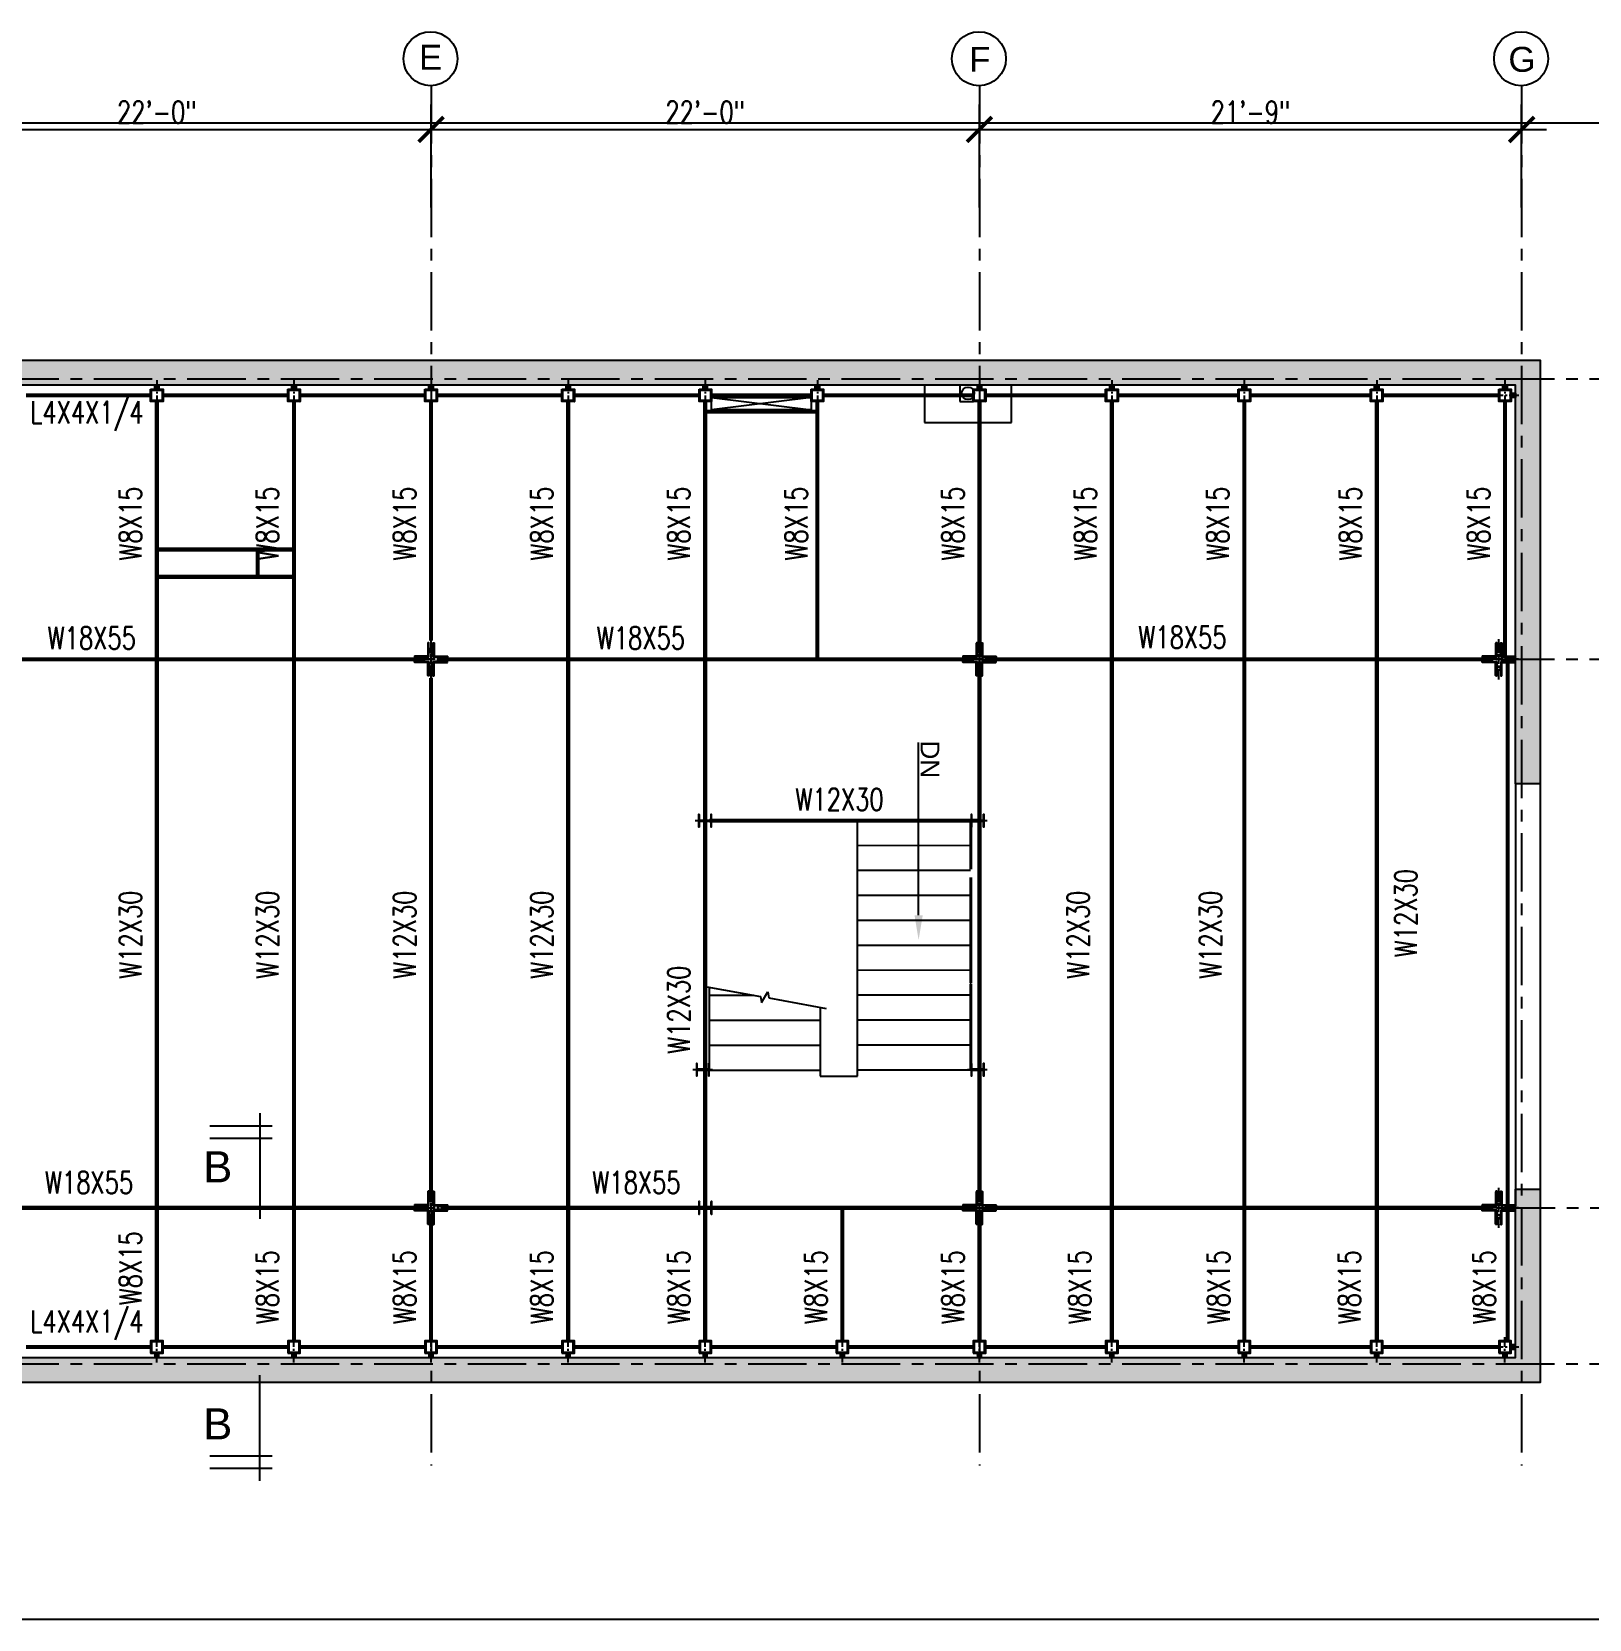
# Model space of a CAD drawing. Header units: inches. Extents: x 54338 to 57449, y 10559 to 14148.
# Drawn here: x 55369 to 56119, y 11363 to 12127 of the extents above; entities that cross this region are included whole.
import ezdxf
from ezdxf import colors
from ezdxf.entities.mleader import LeaderData, LeaderLine
from ezdxf.enums import TextEntityAlignment as Align
from ezdxf.math import Vec2, Vec3

# ---------------------------------------------------------------- set-up
doc = ezdxf.new("R2010")
doc.units = ezdxf.units.IN
doc.header["$LTSCALE"] = 15
doc.header["$MEASUREMENT"] = 0
doc.linetypes.add('Amconstr', pattern=[9999, 9999, 0])
doc.linetypes.add('CENTER', pattern=[2, 1.25, -0.25, 0.25, -0.25])
for name, color, linetype in [('A-HATCH RCC', 8, 'Continuous'), ('A-STAIR', 2, 'Continuous'), ('A-TEXT-P', 242, 'Continuous'), ('A-WALL-RAMPED EARTH', 4, 'Continuous'), ('COLUMN', 4, 'Continuous'), ('GC', 3, 'Continuous'), ('Grid line', 1, 'CENTER'), ('GT', 4, 'Continuous'), ('HATCH', 253, 'Continuous'), ('L', 2, 'Continuous'), ('L3', 3, 'Continuous'), ('L5', 5, 'Continuous'), ('N-DIM-Z', 126, 'Continuous'), ('RAMP LINE', 1, 'Continuous'), ('S-COLUMN', 4, 'Continuous'), ('S-OPENING', 1, 'Continuous'), ('S-RBAR-GNRL', 6, 'Continuous'), ('WALL', 7, 'Continuous')]:
    doc.layers.add(name, color=color, linetype=linetype)
doc.styles.add('1by8in-1F', font='arial.ttf', dxfattribs={"height": 6})
doc.styles.add('3-32', font='simplex.shx', dxfattribs={"width": 0.75, "height": 10.6666})
doc.styles.add('ARIAL', font='arial.ttf')
doc.styles.add('dim', font='arial.ttf')
doc.styles.get("Standard").update_dxf_attribs({"font": 'arial.ttf'})
doc.dimstyles.new('3-32', dxfattribs={"dimtxt": 10.666667, "dimasz": 12, "dimexe": 12, "dimexo": 4, "dimgap": 2, "dimtad": 1, "dimdec": 4, "dimzin": 3, "dimdsep": 46, "dimlunit": 4, "dimtxsty": '3-32', "dimblk": 'ARCHTICK', "dimcen": 0.046875, "dimdle": 12, "dimclrd": 1, "dimclre": 1, "dimclrt": 2, "dimadec": 0, "dimazin": 0, "dimtfac": 0.75, "dimtdec": 4, "dimtmove": 2, "dimatfit": 3, "dimldrblk": 'ARCHTICK', "dimfxl": 0, "dimfrac": 1, "dimtolj": 1, "dimtzin": 0, "dimlwd": -1, "dimlwe": -1, "dimarcsym": 0})
pattern_1 = [(45, (-54885.99333, -10015.80953), (-0.265165043, 0.265165043), [])]
pattern_2 = [(45, (-54324.65777, -10363.3381), (-0.265165043, 0.265165043), [])]

# ---------------------------------------------------------------- blocks, each defined once
blk = doc.blocks.new('_ARCHTICK')
at = {"color": 0, "linetype": 'ByBlock', "const_width": 0.15}
blk.add_lwpolyline([(-0.5, -0.5), (0.5, 0.5)], dxfattribs=at)
blk = doc.blocks.new('*D18')
at = {"layer": 'DEFPOINTS', "color": 0, "transparency": 16777216}
for p in [(55561.69, 12079.51), (55297.69, 12038), (55561.69, 12038)]:
    blk.add_point(p, dxfattribs=at)
at = {"layer": 'N-DIM-Z', "color": 1, "transparency": 16777216}
for p, q in [((55297.69, 12042), (55297.69, 12091.51)), ((55561.69, 12042), (55561.69, 12091.51)), ((55285.69, 12079.51), (55573.69, 12079.51))]:
    blk.add_line(p, q, dxfattribs=at)
at = {"layer": 'N-DIM-Z', "color": 1, "transparency": 16777216, "xscale": 12, "yscale": 12, "zscale": 12, "rotation": 180}
blk.add_blockref('_ARCHTICK', (55297.69, 12079.51), dxfattribs=at)
at = {"layer": 'N-DIM-Z', "color": 1, "transparency": 16777216, "xscale": 12, "yscale": 12, "zscale": 12}
blk.add_blockref('_ARCHTICK', (55561.69, 12079.51), dxfattribs=at)
at = {"layer": 'N-DIM-Z', "color": 2, "transparency": 16777216, "insert": (55429.69, 12087.86), "char_height": 10.667, "attachment_point": 5, "style": '3-32'}
blk.add_mtext('\\A1;22\'-0"', dxfattribs=at)
blk = doc.blocks.new('*D19')
at = {"layer": 'DEFPOINTS', "color": 0, "transparency": 16777216}
for p in [(55825.69, 12079.51), (55561.69, 12038), (55825.69, 12038)]:
    blk.add_point(p, dxfattribs=at)
at = {"layer": 'N-DIM-Z', "color": 1, "transparency": 16777216}
for p, q in [((55561.69, 12042), (55561.69, 12091.51)), ((55825.69, 12042), (55825.69, 12091.51)), ((55549.69, 12079.51), (55837.69, 12079.51))]:
    blk.add_line(p, q, dxfattribs=at)
at = {"layer": 'N-DIM-Z', "color": 1, "transparency": 16777216, "xscale": 12, "yscale": 12, "zscale": 12, "rotation": 180}
blk.add_blockref('_ARCHTICK', (55561.69, 12079.51), dxfattribs=at)
at = {"layer": 'N-DIM-Z', "color": 1, "transparency": 16777216, "xscale": 12, "yscale": 12, "zscale": 12}
blk.add_blockref('_ARCHTICK', (55825.69, 12079.51), dxfattribs=at)
at = {"layer": 'N-DIM-Z', "color": 2, "transparency": 16777216, "insert": (55693.69, 12087.86), "char_height": 10.667, "attachment_point": 5, "style": '3-32'}
blk.add_mtext('\\A1;22\'-0"', dxfattribs=at)
blk = doc.blocks.new('*D20')
at = {"layer": 'DEFPOINTS', "color": 0, "transparency": 16777216}
for p in [(56086.69, 12079.51), (55825.69, 12038), (56086.69, 12038)]:
    blk.add_point(p, dxfattribs=at)
at = {"layer": 'N-DIM-Z', "color": 1, "transparency": 16777216}
for p, q in [((55825.69, 12042), (55825.69, 12091.51)), ((56086.69, 12042), (56086.69, 12091.51)), ((55813.69, 12079.51), (56098.69, 12079.51))]:
    blk.add_line(p, q, dxfattribs=at)
at = {"layer": 'N-DIM-Z', "color": 1, "transparency": 16777216, "xscale": 12, "yscale": 12, "zscale": 12, "rotation": 180}
blk.add_blockref('_ARCHTICK', (55825.69, 12079.51), dxfattribs=at)
at = {"layer": 'N-DIM-Z', "color": 1, "transparency": 16777216, "xscale": 12, "yscale": 12, "zscale": 12}
blk.add_blockref('_ARCHTICK', (56086.69, 12079.51), dxfattribs=at)
at = {"layer": 'N-DIM-Z', "color": 2, "transparency": 16777216, "insert": (55956.19, 12087.86), "char_height": 10.667, "attachment_point": 5, "style": '3-32'}
blk.add_mtext('\\A1;21\'-9"', dxfattribs=at)
blk = doc.blocks.new('A$C2D062363')
at = {"layer": 'HATCH'}
h = blk.add_hatch(dxfattribs=at)
h.set_pattern_fill('_USER', color=1, scale=0.375, angle=45, style=0, pattern_type=0)
h.set_pattern_definition(pattern_1)
h.paths.add_polyline_path([(1, 0), (-1, 0), (-1, -2), (1, -2)])
h.paths.add_polyline_path([(0.75, -1.75), (-0.75, -1.75), (-0.75, -0.25), (0.75, -0.25)], flags=16)
h = blk.add_hatch(dxfattribs=at)
h.set_pattern_fill('_USER', color=1, scale=0.375, angle=45, style=0, pattern_type=0)
h.set_pattern_definition(pattern_2)
h.paths.add_polyline_path([(3, -2), (-3, -2), (-3, -8), (3, -8)])
h.paths.add_polyline_path([(2.5, -2.5), (2.5, -7.5), (-2.5, -7.5), (-2.5, -2.5)], flags=16)
h = blk.add_hatch(dxfattribs=at)
h.set_pattern_fill('_USER', color=1, scale=0.375, angle=45, style=0, pattern_type=0)
h.set_pattern_definition([(45, (-54881.99333, -10019.80953), (-0.265165043, 0.265165043), [])])
h.paths.add_polyline_path([(5, -4), (3, -4), (3, -6), (5, -6)])
h.paths.add_polyline_path([(4.75, -5.75), (3.25, -5.75), (3.25, -4.25), (4.75, -4.25)], flags=16)
at = {"layer": 'Grid line', "ltscale": 0.25}
for p, q in [((0, 2.41), (0, -10.07)), ((6.64, -4.97), (-4.73, -4.97))]:
    blk.add_line(p, q, dxfattribs=at)
at = {"layer": 'S-COLUMN', "color": 4}
for points in [[(-1, 0), (1, 0), (1, -2), (-1, -2)], [(-3, -2), (3, -2), (3, -8), (-3, -8)], [(-2.5, -2.5), (2.5, -2.5), (2.5, -7.5), (-2.5, -7.5)], [(-0.75, -0.25), (0.75, -0.25), (0.75, -1.75), (-0.75, -1.75)], [(3, -4), (5, -4), (5, -6), (3, -6)], [(3.25, -4.25), (4.75, -4.25), (4.75, -5.75), (3.25, -5.75)]]:
    blk.add_lwpolyline(points, close=True, dxfattribs=at)
blk = doc.blocks.new('A$C56BC41D7')
at = {"layer": 'HATCH'}
h = blk.add_hatch(dxfattribs=at)
h.set_pattern_fill('_USER', color=1, scale=0.375, angle=45, style=0, pattern_type=0)
h.set_pattern_definition([(45, (0, 0), (-0.265165, 0.265165), [])])
edge = h.paths.add_edge_path()
edge.add_line((0.5, 6.75), (0.5, 0.75))
edge.add_arc((0.75, 0.75), 0.25, 180, 270)
edge.add_line((0.75, 0.5), (6.75, 0.5))
edge.add_arc((6.75, 0.25), 0.25, 0, 90, ccw=False)
edge.add_line((7, 0.25), (7, 0))
edge.add_line((7, 0), (0, 0))
edge.add_line((0, 0), (0, 7))
edge.add_line((0, 7), (0.25, 7))
edge.add_arc((0.25, 6.75), 0.25, 0, 90, ccw=False)
at = {"layer": 'COLUMN', "color": 4}
blk.add_lwpolyline([(0, 0), (0, 7), (0.25, 7, -0.414214), (0.5, 6.75), (0.5, 0.75, 0.414214), (0.75, 0.5), (6.75, 0.5, -0.414214), (7, 0.25), (7, 0)], format="xyb", close=True, dxfattribs=at)
blk = doc.blocks.new('A$C3C504F40')
at = {"layer": 'HATCH'}
h = blk.add_hatch(dxfattribs=at)
h.set_pattern_fill('_USER', color=1, scale=0.375, angle=45, style=0, pattern_type=0)
h.set_pattern_definition([(45, (-54890.24333, -10014.80784), (-0.265165043, 0.265165043), [])])
h.paths.add_polyline_path([(-3.25, 1), (-5.25, 1), (-5.25, -1), (-3.25, -1)])
h.paths.add_polyline_path([(-3.5, -0.75), (-5, -0.75), (-5, 0.75), (-3.5, 0.75)], flags=16)
h = blk.add_hatch(dxfattribs=at)
h.set_pattern_fill('_USER', color=1, scale=0.375, angle=45, style=0, pattern_type=0)
h.set_pattern_definition([(45, (-54885.99333, -10010.55784), (-0.265165043, 0.265165043), [])])
h.paths.add_polyline_path([(1, 5.25), (-1, 5.25), (-1, 3.25), (1, 3.25)])
h.paths.add_polyline_path([(0.75, 3.5), (-0.75, 3.5), (-0.75, 5), (0.75, 5)], flags=16)
h = blk.add_hatch(dxfattribs=at)
h.set_pattern_fill('_USER', color=1, scale=0.375, angle=45, style=0, pattern_type=0)
h.set_pattern_definition([(45, (-54881.74333, -10014.80784), (-0.265165043, 0.265165043), [])])
h.paths.add_polyline_path([(5.25, 1), (3.25, 1), (3.25, -1), (5.25, -1)])
h.paths.add_polyline_path([(5, -0.75), (3.5, -0.75), (3.5, 0.75), (5, 0.75)], flags=16)
h = blk.add_hatch(dxfattribs=at)
h.set_pattern_fill('_USER', color=1, scale=0.375, angle=45, style=0, pattern_type=0)
h.set_pattern_definition([(45, (-54885.99333, -10019.05784), (-0.265165043, 0.265165043), [])])
h.paths.add_polyline_path([(1, -3.25), (-1, -3.25), (-1, -5.25), (1, -5.25)])
h.paths.add_polyline_path([(0.75, -5), (-0.75, -5), (-0.75, -3.5), (0.75, -3.5)], flags=16)
at = {"layer": 'Grid line', "ltscale": 0.25}
for p, q in [((0, -9.66), (0, 9.66)), ((9.51, 0), (-9.52, 0))]:
    blk.add_line(p, q, dxfattribs=at)
at = {"layer": 'S-COLUMN', "color": 4}
for points in [[(-5.25, 1), (-3.25, 1), (-3.25, -1), (-5.25, -1)], [(-5, 0.75), (-3.5, 0.75), (-3.5, -0.75), (-5, -0.75)], [(-1, 5.25), (1, 5.25), (1, 3.25), (-1, 3.25)], [(-0.75, 5), (0.75, 5), (0.75, 3.5), (-0.75, 3.5)], [(3.25, 1), (5.25, 1), (5.25, -1), (3.25, -1)], [(3.5, 0.75), (5, 0.75), (5, -0.75), (3.5, -0.75)], [(-1, -3.25), (1, -3.25), (1, -5.25), (-1, -5.25)], [(-0.75, -3.5), (0.75, -3.5), (0.75, -5), (-0.75, -5)]]:
    blk.add_lwpolyline(points, close=True, dxfattribs=at)
at = {"layer": 'Grid line', "color": 4, "xscale": -1}
blk.add_blockref('A$C56BC41D7', (-1, 1), dxfattribs=at)
at = {"layer": 'Grid line', "color": 4}
blk.add_blockref('A$C56BC41D7', (1, 1), dxfattribs=at)
at = {"layer": 'Grid line', "color": 4, "rotation": 180}
blk.add_blockref('A$C56BC41D7', (-1, -1), dxfattribs=at)
at = {"layer": 'Grid line', "color": 4, "xscale": -1, "rotation": 180}
blk.add_blockref('A$C56BC41D7', (1, -1), dxfattribs=at)
blk = doc.blocks.new('A$C2F407CD1')
at = {"layer": 'Grid line'}
h = blk.add_hatch(dxfattribs=at)
h.set_pattern_fill('_USER', color=256, scale=0.25, angle=45, style=0, pattern_type=0)
h.set_pattern_definition([(45, (-54902.19013, -10400.79056), (-0.1767766953, 0.1767766953), [])])
edge = h.paths.add_edge_path()
edge.add_line((2.82, -5.82), (0.38, -5.82))
edge.add_arc((0.38, -5.64), 0.188, 180, 270, ccw=False)
edge.add_line((0.19, -5.64), (0.19, -0.56))
edge.add_arc((0.38, -0.56), 0.188, 90, 180, ccw=False)
edge.add_line((0.38, -0.38), (2.82, -0.38))
edge.add_arc((2.82, -0.19), 0.188, 270, 360)
edge.add_line((3.01, -0.19), (3.01, 0))
edge.add_line((3.01, 0), (-3.01, 0))
edge.add_line((-3.01, 0), (-3.01, -0.19))
edge.add_arc((-2.82, -0.19), 0.188, 180, 270)
edge.add_line((-2.82, -0.38), (-0.38, -0.38))
edge.add_arc((-0.37, -0.56), 0.187, 0, 90, ccw=False)
edge.add_line((-0.19, -0.56), (-0.19, -5.64))
edge.add_arc((-0.38, -5.64), 0.188, -90, 0, ccw=False)
edge.add_line((-0.38, -5.82), (-2.82, -5.82))
edge.add_arc((-2.82, -6.01), 0.188, 90, 180)
edge.add_line((-3.01, -6.01), (-3.01, -6.2))
edge.add_line((-3.01, -6.2), (3.01, -6.2))
edge.add_line((3.01, -6.2), (3.01, -6.01))
edge.add_arc((2.82, -6.01), 0.187, 360, 450)
blk.add_line((0, 1.69), (0, 1.69))
at = {"layer": 'COLUMN', "color": 4}
blk.add_lwpolyline([(2.82, -5.82), (0.38, -5.82, -0.414214), (0.19, -5.64), (0.19, -0.56, -0.414214), (0.38, -0.38), (2.82, -0.38, 0.414214), (3.01, -0.19), (3.01, 0), (-3.01, 0), (-3.01, -0.19, 0.414214), (-2.82, -0.38), (-0.38, -0.38, -0.414214), (-0.19, -0.56), (-0.19, -5.64, -0.414214), (-0.38, -5.82), (-2.82, -5.82, 0.414214), (-3.01, -6.01), (-3.01, -6.2), (3.01, -6.2), (3.01, -6.01, 0.414214)], format="xyb", close=True, dxfattribs=at)
at = {"layer": 'Grid line'}
blk.add_line((0, -7.74), (0, 1.69), dxfattribs=at)
blk = doc.blocks.new('A$C45494CF1')
at = {"layer": 'HATCH'}
h = blk.add_hatch(dxfattribs=at)
h.set_pattern_fill('_USER', color=1, scale=0.375, angle=45, style=0, pattern_type=0)
h.set_pattern_definition(pattern_1)
h.paths.add_polyline_path([(1, 0), (-1, 0), (-1, -2), (1, -2)])
h.paths.add_polyline_path([(0.75, -1.75), (-0.75, -1.75), (-0.75, -0.25), (0.75, -0.25)], flags=16)
h = blk.add_hatch(dxfattribs=at)
h.set_pattern_fill('_USER', color=1, scale=0.375, angle=45, style=0, pattern_type=0)
h.set_pattern_definition(pattern_2)
h.paths.add_polyline_path([(3, -2), (-3, -2), (-3, -8), (3, -8)])
h.paths.add_polyline_path([(2.5, -2.5), (2.5, -7.5), (-2.5, -7.5), (-2.5, -2.5)], flags=16)
at = {"layer": 'Grid line', "ltscale": 0.25}
blk.add_line((0, 2.41), (0, -10.07), dxfattribs=at)
at = {"layer": 'S-COLUMN', "color": 4}
for points in [[(-1, 0), (1, 0), (1, -2), (-1, -2)], [(-3, -2), (3, -2), (3, -8), (-3, -8)], [(-2.5, -2.5), (2.5, -2.5), (2.5, -7.5), (-2.5, -7.5)], [(-0.75, -0.25), (0.75, -0.25), (0.75, -1.75), (-0.75, -1.75)]]:
    blk.add_lwpolyline(points, close=True, dxfattribs=at)
blk = doc.blocks.new('ROOF COL')
for name, p in [('A$C45494CF1', (921, -3)), ('A$C45494CF1', (987, -3)), ('A$C45494CF1', (1053, -3)), ('A$C45494CF1', (1119, -3)), ('A$C45494CF1', (1185, -3)), ('A$C45494CF1', (1239, -3)), ('A$C45494CF1', (1317, -3)), ('A$C45494CF1', (1380.75, -3)), ('A$C45494CF1', (1444.5, -3)), ('A$C45494CF1', (1508.25, -3)), ('A$C2D062363', (1570, -3))]:
    blk.add_blockref(name, p)
at = {"rotation": 90}
for p in [(1181.8, -212.7), (1313, -212.7), (1180.77, -332.53), (1313, -332.53), (1181.9, -399)]:
    blk.add_blockref('A$C2F407CD1', p, dxfattribs=at)
at = {"xscale": -1, "rotation": 180}
for name, p in [('A$C45494CF1', (921, -471)), ('A$C45494CF1', (987, -471)), ('A$C45494CF1', (1053, -471)), ('A$C45494CF1', (1119, -471)), ('A$C45494CF1', (1185, -471)), ('A$C45494CF1', (1251, -471)), ('A$C45494CF1', (1317, -471)), ('A$C45494CF1', (1380.75, -471)), ('A$C45494CF1', (1444.5, -471)), ('A$C45494CF1', (1508.25, -471)), ('A$C2D062363', (1570, -471))]:
    blk.add_blockref(name, p, dxfattribs=at)
at = {"layer": 'WALL'}
for p in [(1053, -135), (1317, -135), (1567, -135), (1053, -399), (1317, -399), (1567, -399)]:
    blk.add_blockref('A$C3C504F40', p, dxfattribs=at)
blk = doc.blocks.new('A$C0739760B')
at = {"layer": 'L3'}
blk.add_line((-6, 0), (44.79, 0), dxfattribs=at)
at = {"layer": 'L5', "color": 6}
for p, q in [((0, 24), (0, -6)), ((6, 24), (6, -6))]:
    blk.add_line(p, q, dxfattribs=at)
blk = doc.blocks.new('STAIR NEW')
at = {"layer": 'RAMP LINE', "color": 2, "linetype": 'Amconstr', "lineweight": 25}
for p, q in [((54785.15, 10790.63), (54813.82, 10754.57)), ((54813.82, 10754.57), (54805.65, 10790.63)), ((54813.82, 10754.57), (54842.57, 10790.63)), ((54822.07, 10790.63), (54813.82, 10754.57)), ((54813.82, 10754.57), (54774.86, 10773.28)), ((54852.86, 10773.28), (54813.82, 10754.57)), ((54852.86, 10754.57), (54774.86, 10754.57)), ((54810.84, 10688.47), (54810.84, 10754.57)), ((54816.88, 10723.59), (54816.88, 10754.57)), ((54810.84, 10743.59), (54774.86, 10743.59)), ((54816.88, 10743.59), (54852.86, 10743.59)), ((54810.84, 10732.62), (54774.86, 10732.62)), ((54816.88, 10732.62), (54852.86, 10732.62)), ((54810.84, 10721.56), (54774.86, 10721.56)), ((54810.84, 10710.5), (54774.86, 10710.5)), ((54810.84, 10699.53), (54774.86, 10699.53)), ((54810.84, 10688.47), (54774.86, 10688.47)), ((55953.89, 10659.6), (55899.45, 10659.59)), ((55953.89, 10647.6), (55899.45, 10647.59)), ((55953.89, 10635.6), (55899.45, 10635.59)), ((55953.89, 10623.6), (55899.45, 10623.59)), ((55953.89, 10611.6), (55899.45, 10611.59)), ((55953.89, 10599.6), (55899.45, 10599.59)), ((55953.89, 10587.6), (55899.45, 10587.59)), ((55828.09, 10579.49), (55828.16, 10539.59)), ((55828.16, 10575.59), (55849.62, 10575.59)), ((55953.89, 10575.6), (55899.45, 10575.59)), ((55828.16, 10563.59), (55881.45, 10563.59)), ((55953.89, 10563.6), (55899.45, 10563.59)), ((55828.16, 10551.59), (55881.45, 10551.59)), ((55953.89, 10551.6), (55899.45, 10551.59)), ((55828.16, 10539.59), (55881.45, 10539.59)), ((55953.89, 10539.6), (55899.45, 10539.59))]:
    blk.add_line(p, q, dxfattribs=at)
for points in [[(54774.86, 10688.47), (54774.86, 10790.63), (54852.86, 10790.63), (54852.86, 10732.62)], [(54813.97, 10722.86), (54832.93, 10727.62), (54834.57, 10725.2), (54835.17, 10731.02), (54836.81, 10728.59), (54855.77, 10733.35)], [(55881.45, 10569.83), (55881.45, 10536.59), (55899.45, 10536.59), (55899.45, 10659.59)], [(55825.14, 10580.03), (55852.8, 10575.02), (55853.3, 10572.14), (55856.25, 10577.19), (55856.74, 10574.31), (55884.4, 10569.3)]]:
    blk.add_lwpolyline(points, dxfattribs=at)
at = {"layer": 'WALL', "color": 4, "linetype": 'Continuous', "lineweight": 9}
for points in [[(54808.57, 10648.47), (54724.84, 10648.47), (54724.84, 10560.42), (54808.57, 10560.42), (54808.57, 10589.45)], [(54808.57, 10619.45), (54808.57, 10648.47)], [(54800.57, 10640.47), (54732.84, 10640.47), (54732.84, 10568.42), (54800.57, 10568.42), (54800.57, 10589.45)], [(54800.57, 10619.45), (54800.57, 10640.47)]]:
    blk.add_lwpolyline(points, dxfattribs=at)
at = {"layer": 'A-TEXT-P', "style": '1by8in-1F'}
for p in [(55934.42, 10689.15), (54798.92, 10667.59)]:
    blk.add_text('DN', height=9, rotation=270, dxfattribs=at).set_placement(p, align=Align.MIDDLE_CENTER)
at = {"layer": 'RAMP LINE', "linetype": 'Amconstr', "lineweight": 25}
ml = blk.add_multileader_mtext('Standard', dxfattribs=at)
ml.set_content('', color=256)
ml.set_leader_properties()
ml.build(insert=Vec2(0, 0))
ml.multileader.update_dxf_attribs({"text_right_attachment_type": 6, "dogleg_length": 0.36, "arrow_head_size": 12})
ctx = ml.context
ctx.base_point, ctx.char_height, ctx.arrow_head_size, ctx.landing_gap_size, ctx.plane_origin, ctx.plane_x_axis, ctx.plane_y_axis = Vec3(54793.41, 10659.11), 0.18, 12, 0.09, Vec3(54793.41, 10819.87), Vec3(0, -1), Vec3(1, 0)
ctx.right_attachment = 6
notes = []
notes.append((ctx, [(0, (1, 1, 0), (54793.41, 10659.47), (0, -1), 0.36, [(0, [(54793.41, 10719.61)], 0, [])])]))
ctx.mtext.insert, ctx.mtext.text_direction, ctx.mtext.rotation, ctx.mtext.flow_direction = Vec3(54793.5, 10659.02), Vec3(0, -1), 4.712389, 5
ml = blk.add_multileader_mtext('Standard', dxfattribs=at)
ml.set_content('', color=256)
ml.set_leader_properties()
ml.build(insert=Vec2(0, 0))
ml.multileader.update_dxf_attribs({"text_right_attachment_type": 6, "dogleg_length": 0.36, "arrow_head_size": 12})
ctx = ml.context
ctx.base_point, ctx.char_height, ctx.arrow_head_size, ctx.landing_gap_size, ctx.plane_origin, ctx.plane_x_axis, ctx.plane_y_axis = Vec3(55929, 10697.37), 0.18, 12, 0.09, Vec3(55928.91, 10501.87), Vec3(0, -1), Vec3(1, 0)
ctx.right_attachment, ctx.text_align_type = 6, 2
notes.append((ctx, [(0, (1, 1, 0), (55928.91, 10696.83), (0, 1), 0.36, [(0, [(55928.91, 10602.12)], 0, [])])]))
ctx.mtext.insert, ctx.mtext.text_direction, ctx.mtext.rotation, ctx.mtext.alignment, ctx.mtext.flow_direction = Vec3(55929.09, 10697.28), Vec3(0, -1), 4.712389, 3, 5
for ctx, leaders in notes:
    for number, flags, end, landing, length, lines in leaders:
        leader = LeaderData()
        leader.index, (leader.has_last_leader_line, leader.has_dogleg_vector, leader.attachment_direction) = number, flags
        leader.last_leader_point, leader.dogleg_vector, leader.dogleg_length = Vec3(end), Vec3(landing), length
        for number, points, colour, breaks in lines:
            line = LeaderLine()
            line.index, line.vertices, line.color, line.breaks = number, Vec3.list(points), colors.encode_raw_color(colour), breaks
            leader.lines.append(line)
        ctx.leaders.append(leader)

msp = doc.modelspace()

# ---------------------------------------------------------------- hatches: boundary and pattern name
at = {"layer": 'A-HATCH RCC'}
h = msp.add_hatch(dxfattribs=at)
h.set_pattern_fill('AR-SAND', color=256)
h.set_pattern_definition([(37.5, (0, 0), (-0.06299336, 1.92682377), [0, -1.52, 0, -1.7, 0, -1.625]), (7.5, (0, 0), (1.7697767, 2.82214607), [0, -0.82, 0, -1.37, 0, -0.525]), (327.5, (-1.23, 3e-16), (3.11414186, 0.005659054), [0, -0.5, 0, -1.8, 0, -2.35]), (317.5, (-1.23, 3e-16), (3.0061266, 0.87767556), [0, -0.25, 0, -1.18, 0, -1.35])])
h.paths.add_polyline_path([(54804.1896516, 11488.5089798), (54804.1896516, 11477.5088736), (54800.1896516, 11477.5088736), (54800.1896516, 11484.5088736), (54775.1896516, 11484.5088736), (54775.1896516, 11477.5088708), (54771.1896516, 11477.5088708), (54771.1896516, 11484.0090861), (54507.1896516, 11484.0090861), (54507.1896516, 11508.5089798), (54507.188893, 11508.5089963), (54507.1885222, 11676.0089544), (54507.1896516, 11676.0089798), (54507.1896516, 11700.0089798), (54507.1893434, 11700.0089963), (54507.1889726, 11813.0089572), (54507.1919559, 11813.0089826), (54507.1919559, 11837.0089826), (54507.1900805, 11837.0089991), (54507.1889499, 11936.5089991), (54507.1896516, 11936.5089826), (54507.1896516, 11960.5089826), (54519.1908253, 11961.0089812), (54771.1884779, 11961.0089785), (54771.1886892, 11967.5089826), (54775.1886892, 11967.5089826), (54775.1886892, 11960.5089826), (54800.1886892, 11960.5089826), (54800.1886892, 11967.5089826), (54804.1886892, 11967.5089826), (54804.1886892, 11956.5089798), (56083.6896516, 11956.5089798), (56083.6896516, 11764.5089798), (56095.6896516, 11764.5089798), (56095.6896516, 11968.5089813), (54501.1906224, 11968.5089813), (54501.1906197, 11476.5089798), (56095.6896516, 11476.5089798), (56095.6896516, 11569.5089798), (56083.6896516, 11569.5089798), (56083.6896516, 11488.5089798)])

# ---------------------------------------------------------------- linework, layer by layer
at = {"layer": 'A-STAIR', "color": 3}
for p, q in [((56593.6893226, 12082.5089813), (54769.6884779, 12082.5089813)), ((54769.6884779, 11362.5089813), (56295.4555576, 11362.5089813))]:
    msp.add_line(p, q, dxfattribs=at)
at = {"layer": 'A-STAIR'}
for p, q in [((55821.1889708, 11746.813616), (55821.1884779, 11723.5089798)), ((55821.6889708, 11746.813616), (55821.6884779, 11723.5089798)), ((55821.1884779, 11719.5089798), (55821.1884779, 11668.7589798)), ((55821.6884779, 11719.5089798), (55821.6884779, 11668.7589798)), ((55821.1884779, 11668.7589798), (55821.6884779, 11668.7589798)), ((55821.1884779, 11668.2589798), (55821.1884779, 11627.2257149)), ((55821.1884779, 11668.2589798), (55821.6884779, 11668.2589798)), ((55821.6884779, 11668.2589798), (55821.6884779, 11627.2257149)), ((55696.6884779, 11560.5089798), (55818.1884779, 11560.5089798))]:
    msp.add_line(p, q, dxfattribs=at)
at = {"layer": 'A-WALL-RAMPED EARTH'}
for points in [[(54499.689653, 11968.5089813), (56095.6896516, 11968.5089813), (56095.6896516, 11764.5089798), (56083.6896516, 11764.5089798), (56083.6896516, 11956.5089798), (54519.1908253, 11956.5089798)], [(54519.1896516, 11488.5089798), (56083.6896516, 11488.5089798), (56083.6896516, 11569.5089798), (56095.6896516, 11569.5089798), (56095.6896516, 11476.5089798), (54499.6896503, 11476.5089798)]]:
    msp.add_lwpolyline(points, dxfattribs=at)
at = {"layer": 'GC'}
for centre in [(55561.4284979, 12113.525538), (55825.4284979, 12113.525538), (56086.4284979, 12113.525538)]:
    msp.add_circle(centre, 13, dxfattribs=at)
at = {"layer": 'Grid line', "ltscale": 1.5}
for p, q in [((55561.6884779, 12100.8064707), (55561.6884779, 11436.5089798)), ((55825.6884779, 12100.8064707), (55825.6884779, 11436.5089798)), ((56086.6884779, 12100.8064707), (56086.6884779, 11436.5089798)), ((54364.3509245, 11959.5089798), (56541.2389099, 11959.5089798)), ((54364.3509245, 11824.5089798), (56485.320079, 11824.5089798)), ((54364.6483641, 11560.5089798), (56485.6175186, 11560.5089798)), ((54364.3509245, 11485.5089798), (56344.9016814, 11485.5089798))]:
    msp.add_line(p, q, dxfattribs=at)
at = {"layer": 'L', "color": 2}
for p, q in [((56083.6884779, 11764.5089798), (56083.6884779, 11562.0106727)), ((56095.6884779, 11764.5089798), (56095.6884779, 11566.5089798))]:
    msp.add_line(p, q, dxfattribs=at)
at = {"layer": 'L', "color": 2, "linetype": 'CENTER', "ltscale": 1.5, "const_width": 2}
for points in [[(55366.6884779, 11951.5426155), (55426.6884779, 11951.5426155)], [(55429.6884779, 11948.5089798), (55429.6884779, 11824.5089798)], [(55432.6884779, 11951.5426155), (55492.6884779, 11951.5426155)], [(55495.6884779, 11948.5089798), (55495.6884779, 11824.5089798)], [(55498.6884779, 11951.5426155), (55558.6884779, 11951.5426155)], [(55561.6884779, 11833.5089798), (55561.6884779, 11948.5089798)], [(55564.6884779, 11951.5426155), (55624.6884779, 11951.5426155)], [(55627.6884779, 11948.5089798), (55627.6884779, 11824.5089798)], [(55630.6884779, 11951.5426155), (55690.6884779, 11951.5426155)], [(55693.6884779, 11948.5089798), (55693.6884779, 11824.5089798)], [(55696.6884779, 11951.5426155), (55744.6884779, 11951.5426155)], [(55747.6884779, 11948.5089798), (55747.6884779, 11824.5089798)], [(55750.6884779, 11951.5426155), (55822.6884779, 11951.5426155)], [(55825.6884779, 11829.7606727), (55825.6884779, 11948.5089798)], [(55828.6884779, 11951.5426155), (55886.4384779, 11951.5426155)], [(55889.4384779, 11948.5089798), (55889.4384779, 11824.5089798)], [(55892.4384779, 11951.5426155), (55950.1884779, 11951.5426155)], [(55953.1884779, 11948.5089798), (55953.1884779, 11824.5089798)], [(55956.1884779, 11951.5426155), (56013.9384779, 11951.5426155)], [(56016.9781589, 11948.5089798), (56016.9781589, 11824.5089798)], [(56019.9384779, 11951.5426155), (56075.6884779, 11951.5426155)], [(56078.7281589, 11948.5089798), (56078.7281589, 11826.0152969)], [(55693.6884779, 11943.6508798), (55747.6884779, 11943.6508798)], [(55429.6884779, 11824.5089798), (55429.6884779, 11560.5089798)], [(55495.6884779, 11824.5089798), (55495.6884779, 11560.5089798)], [(55627.6884779, 11824.5089798), (55627.6884779, 11560.5089798)], [(55693.6884779, 11824.5089798), (55693.6884779, 11560.5089798)], [(55825.6884779, 11819.2606727), (55825.6884779, 11565.7606727)], [(55889.4384779, 11496.5089813), (55889.4384779, 11824.5102605)], [(55953.1884779, 11496.5089813), (55953.1884779, 11824.5089798)], [(56016.9781589, 11496.5089813), (56016.9781589, 11824.5089798)], [(56079.9384779, 11562.0089798), (56079.9384779, 11823.5106727)], [(55561.6884779, 11815.5089798), (55561.6884779, 11565.7606727)], [(55695.6889709, 11746.8134225), (55825.6889709, 11746.8134225)], [(55429.6884779, 11560.5089798), (55429.6884779, 11496.5089798)], [(55495.6884779, 11560.5089798), (55495.6884779, 11496.5089798)], [(55627.6884779, 11560.5089798), (55627.6884779, 11496.5089798)], [(55693.6884779, 11560.5089798), (55693.6884779, 11496.5089798)], [(55759.6884779, 11560.5089798), (55759.6884779, 11496.5089798)], [(56079.9384779, 11559.5089798), (56079.9384779, 11496.5089813)], [(55561.6884779, 11555.2606727), (55561.6884779, 11496.5089798)], [(55825.6884779, 11555.2606727), (55825.6884779, 11496.5089798)], [(55366.6884779, 11493.5426155), (55426.6884779, 11493.5426155)], [(55432.6884779, 11493.5426155), (55492.6884779, 11493.5426155)], [(55498.6884779, 11493.5426155), (55558.6884779, 11493.5426155)], [(55564.6884779, 11493.5426155), (55624.6884779, 11493.5426155)], [(55630.6884779, 11493.5426155), (55690.6884779, 11493.5426155)], [(55696.6884779, 11493.5426155), (55756.6884779, 11493.5426155)], [(55762.6884779, 11493.5426155), (55822.6884779, 11493.5426155)], [(55828.6884779, 11493.5426155), (55886.4384779, 11493.5426155)], [(55892.4384779, 11493.5426155), (55950.1884779, 11493.5426155)], [(55956.1884779, 11493.5426155), (56013.9384779, 11493.5426155)], [(56019.9384779, 11493.5426155), (56075.6884779, 11493.5426155)]]:
    msp.add_lwpolyline(points, dxfattribs=at)
at = {"layer": 'L', "color": 2, "linetype": 'CENTER', "const_width": 2}
for points in [[(55429.6884779, 11877.3670738), (55495.6884779, 11877.3670738)], [(55478.1916033, 11877.5698211), (55478.1916033, 11864.1658323)], [(55429.6884779, 11864.1658323), (55495.6884779, 11864.1658323)]]:
    msp.add_lwpolyline(points, dxfattribs=at)
at = {"layer": 'L', "color": 4, "linetype": 'CENTER', "ltscale": 1.5, "const_width": 2}
for points in [[(55302.9384779, 11824.5106727), (55557.6884779, 11824.5089798)], [(55565.6884779, 11824.5089798), (55820.4384779, 11824.5106727)], [(55830.9384779, 11824.5106727), (56071.1884779, 11824.5089798)], [(55302.9384779, 11560.5106727), (55556.4384779, 11560.5106727)], [(55566.9384779, 11560.5089798), (55820.4384779, 11560.5089798)], [(56070.4384779, 11560.5089798), (55830.927616, 11560.5089798)]]:
    msp.add_lwpolyline(points, dxfattribs=at)
at = {"layer": 'S-OPENING'}
for p, q in [((55799.1906224, 11956.5089798), (55799.1906224, 11938.5089813)), ((55816.1906224, 11956.5089798), (55816.1906224, 11948.5089813)), ((55841.1906224, 11938.5089813), (55841.1906224, 11956.5089813)), ((55816.1906224, 11948.5089813), (55822.7961778, 11948.5089812)), ((55799.1906224, 11938.5089813), (55841.1906224, 11938.5089813))]:
    msp.add_line(p, q, dxfattribs=at)
msp.add_circle((55820.1906224, 11952.5089813), 3, dxfattribs=at)
at = {"layer": 'WALL', "color": 1, "linetype": 'Continuous'}
for p, q in [((55696.6884779, 11950.5089798), (55744.6884779, 11944.5089798)), ((55744.6884779, 11950.5089798), (55696.6884779, 11944.5089798))]:
    msp.add_line(p, q, dxfattribs=at)
at = {"layer": 'WALL', "color": 3, "linetype": 'Continuous'}
msp.add_lwpolyline([(55696.6884779, 11950.5089798), (55744.6884779, 11950.5089798), (55744.6884779, 11944.5089798), (55696.6884779, 11944.5089798)], close=True, dxfattribs=at)

# ---------------------------------------------------------------- block references
for name, p in [('ROOF COL', (54508.6884779, 11959.5089798)), ('A$C2D062363', (56078.6884779, 11956.5089798))]:
    msp.add_blockref(name, p)
at = {"xscale": -1, "rotation": 180}
msp.add_blockref('A$C2D062363', (56078.6884779, 11488.5089798), dxfattribs=at)
at = {"layer": 'S-RBAR-GNRL'}
msp.add_blockref('STAIR NEW', (-132.501653, 1087.2184228), dxfattribs=at)
at = {"layer": 'WALL', "xscale": -1, "rotation": 90}
msp.add_blockref('A$C0739760B', (55479.1974135, 11600.001178), dxfattribs=at)
at = {"layer": 'WALL', "rotation": 90}
msp.add_blockref('A$C0739760B', (55479.1974135, 11435.1841745), dxfattribs=at)

# ---------------------------------------------------------------- texts
at = {"layer": 'A-TEXT-P', "color": 4, "style": 'ARIAL'}
for p in [(55452.0295301, 11572.7611105), (55452.0295301, 11449.040966)]:
    msp.add_text('B', height=15, dxfattribs=at).set_placement(p)
at = {"layer": 'GT', "color": 4, "style": 'dim'}
for s, p in [('E', (55561.4872385, 12114.2629925)), ('F', (55825.8422654, 12113.2460582)), ('G', (56086.8422654, 12113.2460582))]:
    msp.add_text(s, height=12, dxfattribs=at).set_placement(p, align=Align.MIDDLE_CENTER)
at = {"layer": 'N-DIM-Z', "color": 2, "char_height": 10.6666, "attachment_point": 5, "style": '3-32'}
for s, insert in [('L4X4X1/4', (55396.0445453, 11941.5590441)), ('W18X55', (55398.368205, 11834.7566898)), ('W18X55', (55662.7232126, 11834.7566898)), ('W18X55', (55923.4205706, 11835.1356824)), ('W12X30', (55758.3415266, 11757.0611325)), ('W18X55', (55397.078482, 11572.7303763)), ('W18X55', (55660.5735457, 11572.7303763)), ('L4X4X1/4', (55396.0445453, 11504.0283188))]:
    msp.add_mtext(s, dxfattribs=dict(at, insert=insert))
at = {"layer": 'N-DIM-Z', "color": 2, "char_height": 10.6666, "attachment_point": 5, "rotation": 90, "style": '3-32'}
for s, insert in [('W8X15', (55416.9906699, 11889.7839988)), ('W8X15', (55482.9906699, 11889.7839988)), ('W8X15', (55548.9906699, 11889.7839988)), ('W8X15', (55614.9906699, 11889.7839988)), ('W8X15', (55680.9906699, 11889.7839988)), ('W8X15', (55737.5258277, 11889.7839988)), ('W8X15', (55812.9906699, 11889.7839988)), ('W8X15', (55876.7406699, 11889.7839988)), ('W8X15', (55940.4906699, 11889.7839988)), ('W8X15', (56004.2803508, 11889.7839988)), ('W8X15', (56066.0303508, 11889.7839988)), ('W12X30', (56030.9465183, 11702.3191857)), ('W12X30', (55416.9906699, 11691.9460473)), ('W12X30', (55482.9906699, 11691.9460473)), ('W12X30', (55548.9906699, 11691.9460473)), ('W12X30', (55614.9906699, 11691.9460473)), ('W12X30', (55873.199928, 11691.9460473)), ('W12X30', (55936.949928, 11691.9460473)), ('W12X30', (55680.9906699, 11655.8378364)), ('W8X15', (55416.9906699, 11531.3889341)), ('W8X15', (55482.9906699, 11522.280348)), ('W8X15', (55548.9906699, 11522.280348)), ('W8X15', (55614.9906699, 11522.280348)), ('W8X15', (55680.9906699, 11522.280348)), ('W8X15', (55746.9906699, 11522.280348)), ('W8X15', (55812.9906699, 11522.280348)), ('W8X15', (55873.9956513, 11522.280348)), ('W8X15', (55940.8571039, 11522.280348)), ('W8X15', (56003.8142307, 11522.280348)), ('W8X15', (56068.7235028, 11522.280348))]:
    msp.add_mtext(s, dxfattribs=dict(at, insert=insert))

# ---------------------------------------------------------------- dimensions: what is measured, and where the dimension line sits
at = {"layer": 'N-DIM-Z'}
for base, p1, p2, picture, middle in [((55561.6884779, 12079.5089798), (55297.6884779, 12037.9997872), (55561.6884779, 12037.9997872), '*D18', (55429.6884779, 12087.8581465)), ((55825.6884779, 12079.5089798), (55561.6884779, 12037.9997872), (55825.6884779, 12037.9997872), '*D19', (55693.6884779, 12087.8581465)), ((56086.6884779, 12079.5089798), (55825.6884779, 12037.9997872), (56086.6884779, 12037.9997872), '*D20', (55956.1884779, 12087.8581465))]:
    dim = msp.add_linear_dim(base=base, p1=p1, p2=p2, angle=180, dimstyle='3-32', dxfattribs=at)
    dim.commit()
    dim.dimension.update_dxf_attribs({"geometry": picture, "text_midpoint": middle})

doc.saveas('drawing.dxf')
